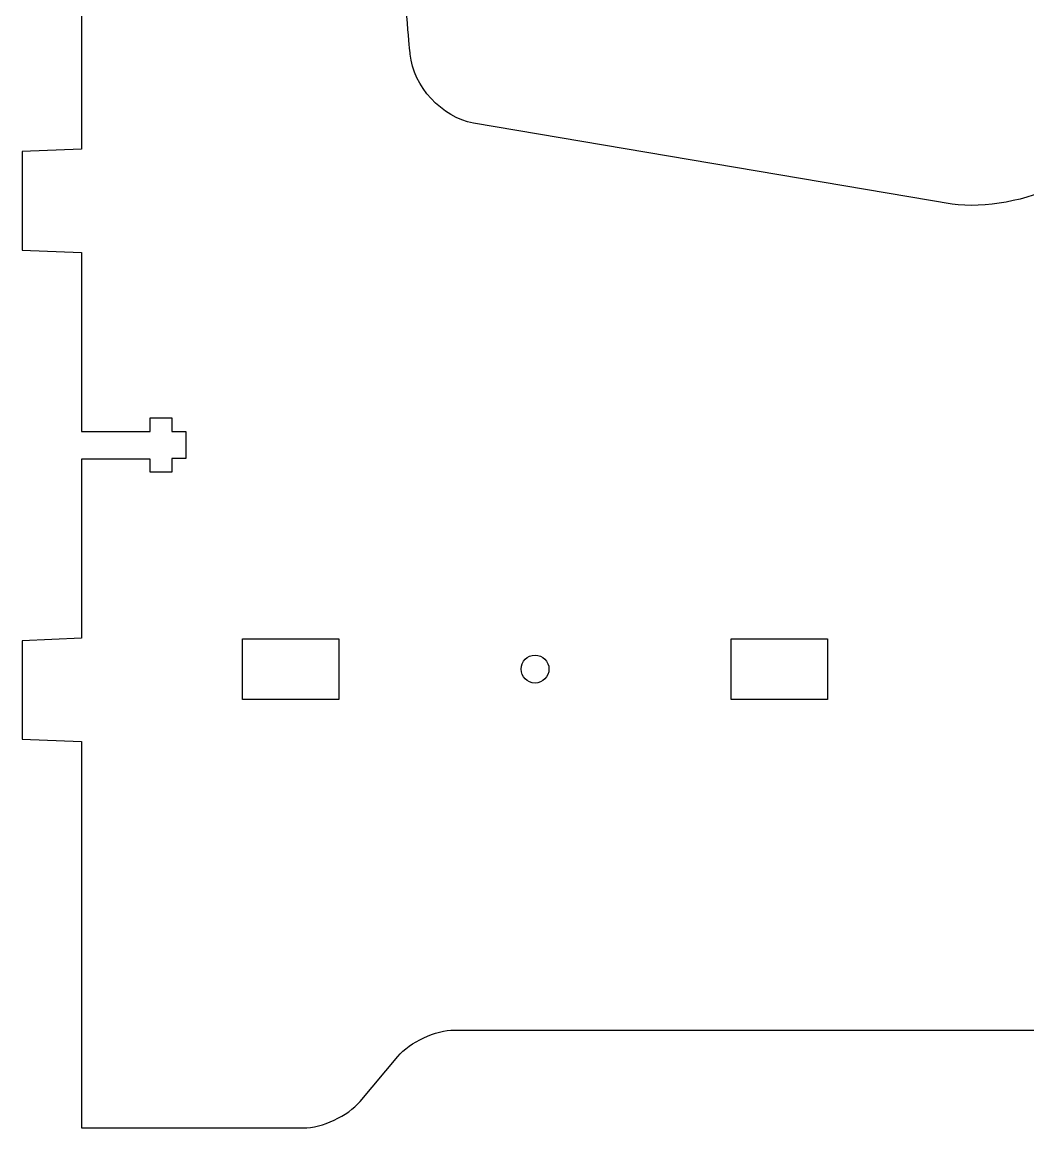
# Model space of a CAD drawing. Header units: millimetres. Extents: x -336 to 378, y -580 to 628.
# Drawn here: x -315.5 to -212.7, y -579.9 to -466.8 of the extents above; entities that cross this region are included whole.
import ezdxf

# ---------------------------------------------------------------- set-up
doc = ezdxf.new("R2010")
doc.units = ezdxf.units.MM
doc.layers.add('Cuts', color=1, linetype='Continuous', lineweight=25, true_color=0xff0000)

msp = doc.modelspace()

# ---------------------------------------------------------------- linework, layer by layer
at = {"layer": 'Cuts', "color": 1, "lineweight": 25, "true_color": 0xff0000}
for points in [[(-309.45, -408.67), (-309.45, -479.83), (-315.54, -480.09), (-315.54, -490.15), (-309.45, -490.4), (-309.45, -508.69), (-302.43, -508.69), (-302.43, -507.29), (-300.23, -507.29), (-300.23, -508.69), (-298.79, -508.69), (-298.79, -511.46), (-300.23, -511.46), (-300.23, -512.86), (-302.43, -512.86), (-302.43, -511.53), (-309.45, -511.53), (-309.45, -529.84), (-315.54, -530.09), (-315.54, -540.14), (-309.45, -540.39), (-309.45, -579.89), (-286.79, -579.89)], [(-220.41, -485.45), (-269.37, -477.18)], [(-293, -529.89), (-283.15, -529.89), (-283.15, -536.09), (-293, -536.09), (-293, -529.89), (-293, -529.89)], [(-243, -529.89), (-233.15, -529.89), (-233.15, -536.09), (-243, -536.09), (-243, -529.89), (-243, -529.89)], [(-271.3, -569.89), (-21.27, -569.89)], [(-280.97, -577.19), (-277.11, -572.59)]]:
    msp.add_lwpolyline(points, dxfattribs=at)
for points in [[(-275.84, -470.13), (-275.84, -470.13), (-281.19, -414.27), (-281.19, -355.68)], [(-269.37, -477.18), (-272.61, -476.59), (-275.53, -473.42), (-275.84, -470.13)], [(-209.88, -483.53), (-212.41, -485.06), (-217.15, -485.92), (-220.41, -485.45)], [(-264.5, -532.99), (-264.5, -532.2), (-263.86, -531.56), (-263.07, -531.56)], [(-263.07, -531.56), (-262.28, -531.56), (-261.65, -532.2), (-261.65, -532.99)], [(-263.07, -534.41), (-263.86, -534.41), (-264.5, -533.77), (-264.5, -532.99)], [(-261.65, -532.99), (-261.65, -533.77), (-262.28, -534.41), (-263.07, -534.41)], [(-277.11, -572.59), (-275.86, -571.11), (-273.24, -569.89), (-271.3, -569.89)], [(-286.79, -579.89), (-284.84, -579.89), (-282.23, -578.67), (-280.97, -577.19)]]:
    msp.add_open_spline(points, degree=3, dxfattribs=at)

doc.saveas('drawing.dxf')
